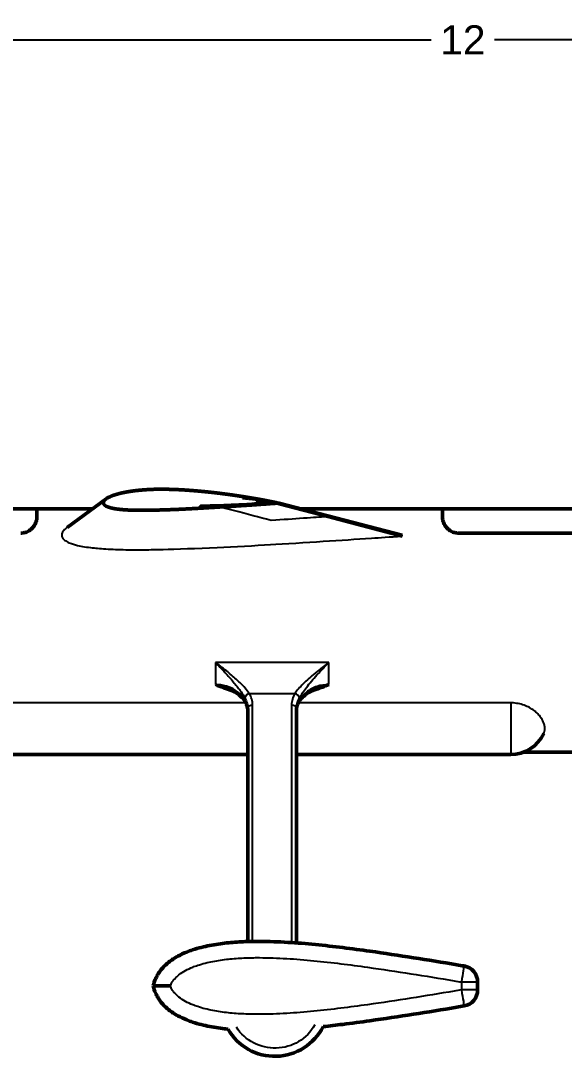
# Model space of a CAD drawing. Header units: inches. Extents: x 0.6 to 59.7, y 1.8 to 21.1.
# Drawn here: x 48.59 to 53.06, y 12.56 to 21.07 of the extents above; entities that cross this region are included whole.
import ezdxf

# ---------------------------------------------------------------- set-up
doc = ezdxf.new("R2010")
doc.units = ezdxf.units.IN
doc.header["$LTSCALE"] = 0.75
doc.header["$MEASUREMENT"] = 0
for name, color, linetype, lineweight in [('Dimensions', 7, 'Continuous', 25), ('Visible', 7, 'Continuous', 50), ('Visible Narrow', 7, 'Continuous', 25)]:
    doc.layers.add(name, color=color, linetype=linetype, lineweight=lineweight)
doc.styles.get("Standard").update_dxf_attribs({"font": 'arial.ttf'})
doc.dimstyles.get("Standard").update_dxf_attribs({"dimtxt": 0.24, "dimasz": 0.24, "dimexe": 0.14, "dimexo": 0.14, "dimgap": 0.1, "dimtad": 0, "dimtih": 1, "dimtoh": 1, "dimlfac": 0.083333, "dimzin": 12, "dimdsep": 46, "dimtxsty": 'Standard', "dimcen": 0, "dimclrd": 256, "dimclre": 256, "dimclrt": 256, "dimazin": 3, "dimtp": 0.01, "dimtm": 0.01, "dimtfac": 1, "dimtofl": 0, "dimtmove": 0, "dimatfit": 3, "dimfxl": 1, "dimtolj": 1, "dimtzin": 12, "dimarcsym": 1})

# ---------------------------------------------------------------- blocks, each defined once
blk = doc.blocks.new('*D7')
at = {"layer": 'Defpoints', "color": 0, "transparency": 16777216}
for p in [(59.724168, 20.912401), (59.724168, 16.792754), (43.724168, 16.059421)]:
    blk.add_point(p, dxfattribs=at)
at = {"layer": 'Dimensions', "lineweight": -2, "transparency": 16777216}
for p, q in [((43.724168, 16.199421), (43.724168, 21.052401)), ((59.724168, 16.932754), (59.724168, 21.052401)), ((43.964168, 20.912401), (51.966194, 20.912401)), ((59.484168, 20.912401), (52.484939, 20.912401))]:
    blk.add_line(p, q, dxfattribs=at)
at = {"layer": 'Dimensions', "transparency": 16777216}
for points in [[(43.964168, 20.952401), (43.964168, 20.872401), (43.724168, 20.912401)], [(59.484168, 20.952401), (59.484168, 20.872401), (59.724168, 20.912401)]]:
    blk.add_solid(points, dxfattribs=at)
at = {"layer": 'Dimensions', "transparency": 16777216, "insert": (52.225566, 20.912401), "char_height": 0.24, "attachment_point": 5}
blk.add_mtext('\\A1;12', dxfattribs=at)

msp = doc.modelspace()

# ---------------------------------------------------------------- linework, layer by layer
at = {"layer": 'Visible', "extrusion": (-1, 2e-16, 0)}
for p, q in [((48.9721, 16.9064, 0.5316), (49.2945, 17.1422, 16.0015)), ((49.2945, 17.1422, -16.0015), (49.2945, 17.1422, -16.0015)), ((50.6707, 17.1142, 16.402), (50.6707, 17.1138, 16.402)), ((50.7153, 17.1041, 15.736), (50.6975, 17.1088, 16.0021)), ((50.7153, 17.1004, 15.736), (50.6975, 17.105, 16.0021)), ((47.4424, 17.0594), (48.7242, 17.0594)), ((48.7242, 17.0594), (49.1813, 17.0594)), ((51.1161, 17.0003, 9.7494), (50.7153, 17.1041, 15.736)), ((51.1161, 16.9952, 9.7494), (50.7153, 17.1004, 15.736)), ((50.888, 17.0594), (52.0575, 17.0594)), ((52.0575, 17.0594), (53.6175, 17.0594)), ((51.7272, 16.8421, 0.6224), (51.1161, 17.0003, 9.7494)), ((51.7266, 16.835, 0.6313), (51.1161, 16.9952, 9.7494)), ((53.6175, 16.8594, 0.6), (52.1908, 16.8594, 0.6)), ((53.6175, 16.8594, 0.6), (52.1908, 16.8594, 0.6)), ((50.4575, 15.4177, 1.0921), (50.4575, 13.5026, 2.9215)), ((50.8575, 13.4915, 2.9322), (50.8575, 15.4177, 1.0921)), ((46.7631, 15.0394, 0.5307), (50.4575, 15.0394, 0.5307)), ((50.8575, 15.0394, 0.5307), (52.6186, 15.0394, 0.5307)), ((52.7263, 15.0594), (53.6175, 15.0594)), ((52.3471, 13.105, 3.3067), (52.3471, 13.1705, 3.3067))]:
    msp.add_line(p, q, dxfattribs=at)
at = {"layer": 'Visible', "extrusion": (1, -2e-16, 0)}
msp.add_arc((16.0594, 0, 48.7242), 1, 0, 21.03947, dxfattribs=at)
msp.add_arc((16.0594, 0, 48.7242), 1, 0, 21.03947, dxfattribs=at)
at = {"layer": 'Visible', "extrusion": (-1, 2e-16, 0)}
msp.add_arc((-16.0594, 0, -52.0575), 1, 158.96053, 180, dxfattribs=at)
msp.add_arc((-16.0594, 0, -52.0575), 1, 158.96053, 180, dxfattribs=at)
at = {"layer": 'Visible', "extrusion": (0, -2e-16, -1)}
msp.add_arc((-52.6186, 15.3394, -0.5307), 0.3, 205.1663, 270, dxfattribs=at)
at = {"layer": 'Visible'}
for centre, radius, start, end in [((52.2138, 13.1705, 3.3067), 0.1333, 0, 80.43539), ((52.2138, 13.105, 3.3067), 0.1333, 279.56461, 0), ((50.6804, 13.0044, 3.3111), 0.4444, 209.84665, 333.19649)]:
    msp.add_arc(centre, radius, start, end, dxfattribs=at)
at = {"layer": 'Visible', "extrusion": (8.33e-14, 0.017452, 0.999848)}
msp.add_open_spline([(49.2709, 17.107, 16.0021), (49.2708, 17.1078, 16.0021), (49.2708, 17.1106, 16.002), (49.2716, 17.1156, 16.0019), (49.2748, 17.1226, 16.0018), (49.2814, 17.131, 16.0017), (49.2894, 17.1385, 16.0015), (49.2961, 17.1436, 16.0014), (49.3022, 17.1474, 16.0014), (49.3095, 17.1511, 16.0013), (49.3187, 17.1556, 16.0012), (49.3297, 17.1606, 16.0011), (49.3413, 17.1656, 16.0011), (49.3525, 17.1698, 16.001), (49.3631, 17.1733, 16.0009), (49.3728, 17.1762, 16.0009), (49.3821, 17.1789, 16.0008), (49.3916, 17.1815, 16.0008), (49.4019, 17.1843, 16.0007), (49.4136, 17.1873, 16.0007), (49.4268, 17.1903, 16.0006), (49.4414, 17.1934, 16.0006), (49.457, 17.1964, 16.0005), (49.4729, 17.1993, 16.0005), (49.4887, 17.2019, 16.0004), (49.5041, 17.2042, 16.0004), (49.519, 17.2062, 16.0003), (49.5336, 17.2081, 16.0003), (49.5483, 17.2097, 16.0003), (49.5632, 17.2112, 16.0003), (49.5784, 17.2126, 16.0002), (49.5937, 17.2138, 16.0002), (49.6088, 17.215, 16.0002), (49.6235, 17.2161, 16.0002), (49.6378, 17.217, 16.0002), (49.6519, 17.2178, 16.0001), (49.6663, 17.2184, 16.0001), (49.6814, 17.2189, 16.0001), (49.6979, 17.2193, 16.0001), (49.7158, 17.2196, 16.0001), (49.7355, 17.2197, 16.0001), (49.7565, 17.2197, 16.0001), (49.7787, 17.2195, 16.0001), (49.8015, 17.2192, 16.0001), (49.8246, 17.2187, 16.0001), (49.8474, 17.218, 16.0001), (49.8698, 17.2172, 16.0002), (49.8916, 17.2162, 16.0002), (49.9129, 17.215, 16.0002), (49.9338, 17.2138, 16.0002), (49.9543, 17.2124, 16.0002), (49.9747, 17.2109, 16.0003), (49.9953, 17.2093, 16.0003), (50.016, 17.2077, 16.0003), (50.0369, 17.206, 16.0004), (50.0582, 17.2041, 16.0004), (50.0796, 17.2022, 16.0004), (50.1012, 17.2002, 16.0005), (50.1229, 17.1981, 16.0005), (50.1446, 17.1958, 16.0005), (50.1662, 17.1934, 16.0006), (50.1877, 17.191, 16.0006), (50.2089, 17.1885, 16.0007), (50.23, 17.1859, 16.0007), (50.2507, 17.1832, 16.0008), (50.2713, 17.1806, 16.0008), (50.2918, 17.1779, 16.0008), (50.3123, 17.1751, 16.0009), (50.3329, 17.1722, 16.0009), (50.354, 17.1692, 16.001), (50.3754, 17.166, 16.0011), (50.3974, 17.1627, 16.0011), (50.4198, 17.1592, 16.0012), (50.4425, 17.1556, 16.0012), (50.4652, 17.1519, 16.0013), (50.4874, 17.1482, 16.0014), (50.5088, 17.1446, 16.0014), (50.5291, 17.1411, 16.0015), (50.5479, 17.1378, 16.0015), (50.5652, 17.1347, 16.0016), (50.581, 17.1318, 16.0016), (50.5957, 17.1291, 16.0017), (50.6097, 17.1264, 16.0017), (50.6234, 17.1237, 16.0018), (50.6371, 17.121, 16.0018), (50.6513, 17.1182, 16.0019), (50.666, 17.1152, 16.0019), (50.6783, 17.1127, 16.002), (50.6878, 17.1107, 16.002), (50.6943, 17.1094, 16.002), (50.6975, 17.1088, 16.0021)], degree=5, knots=[-0.5023466, -0.5023466, -0.5023466, -0.5023466, -0.5023466, -0.5023466, -0.5, -0.4941176, -0.4882353, -0.4823529, -0.4764706, -0.4705882, -0.4647059, -0.4588235, -0.4529412, -0.4470588, -0.4411765, -0.4352941, -0.4294118, -0.4235294, -0.4176471, -0.4117647, -0.4058824, -0.4, -0.3941176, -0.3882353, -0.3823529, -0.3764706, -0.3705882, -0.3647059, -0.3588235, -0.3529412, -0.3470588, -0.3411765, -0.3352941, -0.3294118, -0.3235294, -0.3176471, -0.3117647, -0.3058824, -0.3, -0.2941176, -0.2882353, -0.2823529, -0.2764706, -0.2705882, -0.2647059, -0.2588235, -0.2529412, -0.2470588, -0.2411765, -0.2352941, -0.2294118, -0.2235294, -0.2176471, -0.2117647, -0.2058824, -0.2, -0.1941176, -0.1882353, -0.1823529, -0.1764706, -0.1705882, -0.1647059, -0.1588235, -0.1529412, -0.1470588, -0.1411765, -0.1352941, -0.1294118, -0.1235294, -0.1176471, -0.1117647, -0.1058824, -0.1, -0.0941176, -0.0882353, -0.0823529, -0.0764706, -0.0705882, -0.0647059, -0.0588235, -0.0529412, -0.0470588, -0.0411765, -0.0352941, -0.0294118, -0.0235294, -0.0176471, -0.0117647, -0.0058824, 0, 0, 0, 0, 0, 0], dxfattribs=at)
at = {"layer": 'Visible', "extrusion": (1.193e-13, -0.017452, -0.999848)}
msp.add_open_spline([(50.6975, 17.105, 16.0021), (50.6942, 17.1048, 16.0021), (50.6877, 17.1043, 16.0021), (50.6781, 17.1037, 16.0021), (50.6658, 17.1028, 16.0022), (50.6509, 17.1018, 16.0022), (50.6367, 17.1008, 16.0022), (50.6228, 17.0998, 16.0022), (50.609, 17.0989, 16.0022), (50.5949, 17.0979, 16.0022), (50.58, 17.0969, 16.0023), (50.564, 17.0958, 16.0023), (50.5465, 17.0946, 16.0023), (50.5274, 17.0933, 16.0023), (50.5069, 17.0919, 16.0023), (50.4853, 17.0904, 16.0024), (50.4628, 17.0889, 16.0024), (50.44, 17.0874, 16.0024), (50.4172, 17.0858, 16.0025), (50.3947, 17.0843, 16.0025), (50.3727, 17.0829, 16.0025), (50.3512, 17.0815, 16.0025), (50.3302, 17.0802, 16.0025), (50.3095, 17.0789, 16.0026), (50.2889, 17.0776, 16.0026), (50.2684, 17.0763, 16.0026), (50.2477, 17.075, 16.0026), (50.2268, 17.0737, 16.0027), (50.2057, 17.0724, 16.0027), (50.1844, 17.0711, 16.0027), (50.1629, 17.0697, 16.0027), (50.1412, 17.0684, 16.0028), (50.1194, 17.0671, 16.0028), (50.0977, 17.0658, 16.0028), (50.0761, 17.0645, 16.0028), (50.0547, 17.0632, 16.0028), (50.0335, 17.062, 16.0029), (50.0125, 17.0608, 16.0029), (49.9918, 17.0597, 16.0029), (49.9713, 17.0586, 16.0029), (49.9509, 17.0575, 16.0029), (49.9303, 17.0565, 16.003), (49.9094, 17.0555, 16.003), (49.888, 17.0545, 16.003), (49.8661, 17.0536, 16.003), (49.8436, 17.0528, 16.003), (49.8207, 17.0519, 16.003), (49.7976, 17.0511, 16.0031), (49.7749, 17.0504, 16.0031), (49.7529, 17.0497, 16.0031), (49.7321, 17.0491, 16.0031), (49.7127, 17.0485, 16.0031), (49.695, 17.048, 16.0031), (49.6788, 17.0476, 16.0031), (49.6639, 17.0473, 16.0031), (49.6496, 17.047, 16.0031), (49.6354, 17.0468, 16.0031), (49.621, 17.0466, 16.0031), (49.6062, 17.0465, 16.0031), (49.591, 17.0465, 16.0031), (49.5757, 17.0465, 16.0031), (49.5606, 17.0465, 16.0031), (49.5457, 17.0466, 16.0031), (49.531, 17.0469, 16.0031), (49.5162, 17.0472, 16.0031), (49.5012, 17.0477, 16.0031), (49.4857, 17.0483, 16.0031), (49.4697, 17.0492, 16.0031), (49.4537, 17.0501, 16.0031), (49.4381, 17.0512, 16.0031), (49.4236, 17.0524, 16.003), (49.4107, 17.0537, 16.003), (49.3993, 17.0549, 16.003), (49.3891, 17.0561, 16.003), (49.3796, 17.0573, 16.0029), (49.37, 17.0586, 16.0029), (49.3599, 17.0602, 16.0029), (49.3489, 17.0623, 16.0029), (49.3372, 17.0651, 16.0028), (49.3254, 17.0683, 16.0028), (49.3148, 17.0716, 16.0027), (49.3061, 17.0746, 16.0026), (49.2993, 17.0773, 16.0026), (49.2928, 17.0807, 16.0025), (49.2852, 17.0854, 16.0025), (49.2776, 17.0916, 16.0023), (49.2731, 17.0977, 16.0022), (49.2713, 17.1027, 16.0022), (49.2709, 17.1058, 16.0021), (49.2709, 17.107, 16.0021)], degree=5, knots=[-1, -1, -1, -1, -1, -1, -0.9941176, -0.9882353, -0.9823529, -0.9764706, -0.9705882, -0.9647059, -0.9588235, -0.9529412, -0.9470588, -0.9411765, -0.9352941, -0.9294118, -0.9235294, -0.9176471, -0.9117647, -0.9058824, -0.9, -0.8941176, -0.8882353, -0.8823529, -0.8764706, -0.8705882, -0.8647059, -0.8588235, -0.8529412, -0.8470588, -0.8411765, -0.8352941, -0.8294118, -0.8235294, -0.8176471, -0.8117647, -0.8058824, -0.8, -0.7941176, -0.7882353, -0.7823529, -0.7764706, -0.7705882, -0.7647059, -0.7588235, -0.7529412, -0.7470588, -0.7411765, -0.7352941, -0.7294118, -0.7235294, -0.7176471, -0.7117647, -0.7058824, -0.7, -0.6941176, -0.6882353, -0.6823529, -0.6764706, -0.6705882, -0.6647059, -0.6588235, -0.6529412, -0.6470588, -0.6411765, -0.6352941, -0.6294118, -0.6235294, -0.6176471, -0.6117647, -0.6058824, -0.6, -0.5941176, -0.5882353, -0.5823529, -0.5764706, -0.5705882, -0.5647059, -0.5588235, -0.5529412, -0.5470588, -0.5411765, -0.5352941, -0.5294118, -0.5235294, -0.5176471, -0.5117647, -0.5058824, -0.5023466, -0.5023466, -0.5023466, -0.5023466, -0.5023466, -0.5023466], dxfattribs=at)
at = {"layer": 'Visible'}
for points, knots in [([(50.4145, 17.1502, 16.2579), (50.4145, 17.1502, 16.2591), (50.4146, 17.1502, 16.2603), (50.4157, 17.1501, 16.265), (50.4176, 17.1498, 16.2683), (50.4219, 17.1494, 16.2741), (50.4243, 17.1491, 16.2767), (50.4318, 17.1483, 16.2838), (50.4372, 17.1477, 16.288), (50.4541, 17.1458, 16.2997), (50.4664, 17.1445, 16.3065), (50.5069, 17.1398, 16.3266), (50.5364, 17.1361, 16.3376), (50.5885, 17.1287, 16.3535), (50.6105, 17.1253, 16.3612), (50.64, 17.1202, 16.3714), (50.6475, 17.1188, 16.3746), (50.6561, 17.1171, 16.3805), (50.658, 17.1168, 16.382), (50.661, 17.1162, 16.3836), (50.6619, 17.116, 16.384), (50.6637, 17.1156, 16.3845), (50.6646, 17.1154, 16.3846), (50.6659, 17.1152, 16.3844), (50.6664, 17.1151, 16.3842), (50.6672, 17.1149, 16.3839), (50.6675, 17.1148, 16.3836), (50.6682, 17.1147, 16.383), (50.6685, 17.1146, 16.3827), (50.6698, 17.1144, 16.3808), (50.6703, 17.1143, 16.379), (50.6715, 17.114, 16.3737), (50.672, 17.1139, 16.3702), (50.6729, 17.1137, 16.3635), (50.6733, 17.1136, 16.3603), (50.6737, 17.1136, 16.3572)], [9.498644, 9.498644, 9.498644, 9.498644, 9.577898, 9.577898, 9.828794, 9.828794, 10.074173, 10.074173, 10.537396, 10.537396, 11.496941, 11.496941, 13.655651, 13.655651, 15.267675, 15.267675, 15.824573, 15.824573, 15.992919, 15.992919, 16.060214, 16.060214, 16.122275, 16.122275, 16.153074, 16.153074, 16.183953, 16.183953, 16.214739, 16.214739, 16.340169, 16.340169, 16.584935, 16.584935, 16.802869, 16.802869, 16.802869, 16.802869]), ([(50.5805, 17.1045, 16.3314), (50.5805, 17.1045, 16.3318), (50.5805, 17.1045, 16.3322), (50.5804, 17.1045, 16.3355), (50.58, 17.1045, 16.3385), (50.5786, 17.1044, 16.3431), (50.5779, 17.1043, 16.3448), (50.5763, 17.1042, 16.3476), (50.5754, 17.1041, 16.3488), (50.5725, 17.1038, 16.352), (50.57, 17.1036, 16.3537), (50.5648, 17.1031, 16.3562), (50.5621, 17.1029, 16.357), (50.5549, 17.1022, 16.3587), (50.5505, 17.1018, 16.3593), (50.5359, 17.1005, 16.3607), (50.5257, 17.0997, 16.3609), (50.4873, 17.0965, 16.3599), (50.4594, 17.0945, 16.354), (50.3911, 17.0904, 16.341), (50.3505, 17.0886, 16.3332), (50.2486, 17.0847, 16.3148), (50.1871, 17.083, 16.304), (50.1188, 17.0813, 16.2829), (50.11, 17.0811, 16.28), (50.0947, 17.0807, 16.2741), (50.0882, 17.0805, 16.2714), (50.0786, 17.0803, 16.266), (50.075, 17.0802, 16.2637), (50.0715, 17.0801, 16.2599), (50.0709, 17.0801, 16.2591), (50.0701, 17.0801, 16.2576), (50.0698, 17.0801, 16.2569), (50.0694, 17.0801, 16.2556), (50.0693, 17.0801, 16.2548), (50.0693, 17.0801, 16.2541), (50.0693, 17.0801, 16.2541), (50.0693, 17.0801, 16.254)], [9.157386, 9.157386, 9.157386, 9.157386, 9.185203, 9.185203, 9.387109, 9.387109, 9.511468, 9.511468, 9.609853, 9.609853, 9.809593, 9.809593, 10.006569, 10.006569, 10.312989, 10.312989, 11.015231, 11.015231, 12.954263, 12.954263, 15.794379, 15.794379, 20.057666, 20.057666, 20.696852, 20.696852, 21.176774, 21.176774, 21.4578, 21.4578, 21.527509, 21.527509, 21.576716, 21.576716, 21.626072, 21.626072, 21.627938, 21.627938, 21.627938, 21.627938]), ([(48.7242, 16.9928, 0.359), (48.7242, 16.9893, 0.368), (48.724, 16.9857, 0.3769), (48.7231, 16.9736, 0.4058), (48.7216, 16.9647, 0.4253), (48.7161, 16.946, 0.463), (48.7121, 16.9362, 0.4813), (48.7013, 16.9175, 0.5139), (48.6944, 16.9078, 0.5296), (48.6806, 16.8939, 0.551), (48.6754, 16.8894, 0.5578), (48.6639, 16.881, 0.5702), (48.6576, 16.8771, 0.5757), (48.6468, 16.8717, 0.5833), (48.6424, 16.8697, 0.586), (48.6331, 16.8662, 0.5909), (48.6281, 16.8646, 0.593), (48.6177, 16.862, 0.5965), (48.6123, 16.8611, 0.5978), (48.6015, 16.8597, 0.5996), (48.5961, 16.8594, 0.6), (48.5908, 16.8594, 0.6)], [38.982932, 38.982932, 38.982932, 38.982932, 39.621013, 39.621013, 41.066721, 41.066721, 42.51243, 42.51243, 43.744915, 43.744915, 44.361157, 44.361157, 44.977399, 44.977399, 45.338085, 45.338085, 45.698771, 45.698771, 46.059457, 46.059457, 46.420143, 46.420143, 46.420143, 46.420143]), ([(48.7242, 16.9928, 0.359), (48.7242, 16.9893, 0.368), (48.724, 16.9857, 0.3769), (48.7231, 16.9736, 0.4058), (48.7216, 16.9647, 0.4253), (48.7161, 16.946, 0.463), (48.7121, 16.9362, 0.4813), (48.7013, 16.9175, 0.5139), (48.6944, 16.9078, 0.5296), (48.6806, 16.8939, 0.551), (48.6754, 16.8894, 0.5578), (48.6639, 16.881, 0.5702), (48.6576, 16.8771, 0.5757), (48.6468, 16.8717, 0.5833), (48.6424, 16.8697, 0.586), (48.6331, 16.8662, 0.5909), (48.6281, 16.8646, 0.593), (48.6177, 16.862, 0.5965), (48.6123, 16.8611, 0.5978), (48.6015, 16.8597, 0.5996), (48.5961, 16.8594, 0.6), (48.5908, 16.8594, 0.6)], [38.982932, 38.982932, 38.982932, 38.982932, 39.621013, 39.621013, 41.066721, 41.066721, 42.51243, 42.51243, 43.744915, 43.744915, 44.361157, 44.361157, 44.977399, 44.977399, 45.338085, 45.338085, 45.698771, 45.698771, 46.059457, 46.059457, 46.420143, 46.420143, 46.420143, 46.420143]), ([(52.1908, 16.8594, 0.6), (52.1856, 16.8594, 0.6), (52.1801, 16.8597, 0.5996), (52.1693, 16.8611, 0.5978), (52.164, 16.862, 0.5965), (52.1536, 16.8646, 0.593), (52.1486, 16.8662, 0.5909), (52.1392, 16.8697, 0.586), (52.1348, 16.8717, 0.5833), (52.1241, 16.8771, 0.5757), (52.1178, 16.881, 0.5702), (52.1063, 16.8894, 0.5578), (52.1011, 16.8939, 0.551), (52.0872, 16.9078, 0.5296), (52.0803, 16.9175, 0.5139), (52.0695, 16.9362, 0.4813), (52.0656, 16.946, 0.463), (52.0601, 16.9647, 0.4253), (52.0586, 16.9736, 0.4058), (52.0576, 16.9857, 0.3769), (52.0575, 16.9893, 0.368), (52.0575, 16.9928, 0.359)], [46.420143, 46.420143, 46.420143, 46.420143, 46.780828, 46.780828, 47.141514, 47.141514, 47.5022, 47.5022, 47.862886, 47.862886, 48.479128, 48.479128, 49.095371, 49.095371, 50.327856, 50.327856, 51.773564, 51.773564, 53.219273, 53.219273, 53.857353, 53.857353, 53.857353, 53.857353]), ([(52.1908, 16.8594, 0.6), (52.1856, 16.8594, 0.6), (52.1801, 16.8597, 0.5996), (52.1693, 16.8611, 0.5978), (52.164, 16.862, 0.5965), (52.1536, 16.8646, 0.593), (52.1486, 16.8662, 0.5909), (52.1392, 16.8697, 0.586), (52.1348, 16.8717, 0.5833), (52.1241, 16.8771, 0.5757), (52.1178, 16.881, 0.5702), (52.1063, 16.8894, 0.5578), (52.1011, 16.8939, 0.551), (52.0872, 16.9078, 0.5296), (52.0803, 16.9175, 0.5139), (52.0695, 16.9362, 0.4813), (52.0656, 16.946, 0.463), (52.0601, 16.9647, 0.4253), (52.0586, 16.9736, 0.4058), (52.0576, 16.9857, 0.3769), (52.0575, 16.9893, 0.368), (52.0575, 16.9928, 0.359)], [46.420143, 46.420143, 46.420143, 46.420143, 46.780828, 46.780828, 47.141514, 47.141514, 47.5022, 47.5022, 47.862886, 47.862886, 48.479128, 48.479128, 49.095371, 49.095371, 50.327856, 50.327856, 51.773564, 51.773564, 53.219273, 53.219273, 53.857353, 53.857353, 53.857353, 53.857353]), ([(50.2934, 15.5769, 0.8759), (50.2819, 15.5804, 0.8778), (50.2704, 15.5845, 0.88), (50.2369, 15.5969, 0.8866), (50.2142, 15.606, 0.8913), (50.1909, 15.6143, 0.8954), (50.1909, 15.6143, 0.8955), (50.1908, 15.6143, 0.8955)], [1.575987, 1.575987, 1.575987, 1.575987, 2.37668, 2.37668, 3.921003, 3.921003, 3.924333, 3.924333, 3.924333, 3.924333]), ([(50.2934, 15.5769, 0.8759), (50.3139, 15.5706, 0.8826), (50.3332, 15.5624, 0.8914), (50.3681, 15.5433, 0.9123), (50.3837, 15.5323, 0.9244), (50.4106, 15.5084, 0.9512), (50.4219, 15.4956, 0.9658), (50.4398, 15.469, 0.9969), (50.4465, 15.4553, 1.0132), (50.4553, 15.4277, 1.0469), (50.4575, 15.4138, 1.0642), (50.4575, 15.3999, 1.0814)], [3.60465, 3.60465, 3.60465, 3.60465, 5.319214, 5.319214, 7.033778, 7.033778, 8.748342, 8.748342, 10.462906, 10.462906, 12.17747, 12.17747, 12.17747, 12.17747]), ([(50.8575, 15.3999, 1.0814), (50.8575, 15.4138, 1.0642), (50.8597, 15.4277, 1.0469), (50.8685, 15.4553, 1.0132), (50.8752, 15.469, 0.9969), (50.8931, 15.4956, 0.9658), (50.9044, 15.5084, 0.9512), (50.9313, 15.5323, 0.9244), (50.9469, 15.5433, 0.9123), (50.9818, 15.5624, 0.8914), (51.0011, 15.5706, 0.8826), (51.0216, 15.5769, 0.8759)], [0, 0, 0, 0, 1.714564, 1.714564, 3.429128, 3.429128, 5.143692, 5.143692, 6.858256, 6.858256, 8.57282, 8.57282, 8.57282, 8.57282]), ([(51.1242, 15.6143, 0.8955), (51.1241, 15.6143, 0.8955), (51.1241, 15.6143, 0.8954), (51.0883, 15.6016, 0.8892), (51.0544, 15.587, 0.8814), (51.0216, 15.5769, 0.8759)], [-0.003698, -0.003698, -0.003698, -0.003698, 0, 0, 2.631622, 2.631622, 2.631622, 2.631622]), ([(52.2359, 13.302, 3.3067), (52.2158, 13.3054, 3.3067), (52.1956, 13.3088, 3.3067), (52.0568, 13.332, 3.3067), (51.9377, 13.3515, 3.3067), (51.6997, 13.3889, 3.3067), (51.5807, 13.4069, 3.3067), (51.3873, 13.434, 3.3067), (51.313, 13.4439, 3.3067), (51.1638, 13.4622, 3.3067), (51.0888, 13.4707, 3.3067), (50.9379, 13.4854, 3.3067), (50.862, 13.4917, 3.3067), (50.7091, 13.5008, 3.3067), (50.6321, 13.5037, 3.3067), (50.5545, 13.5039, 3.3067), (50.5098, 13.504, 3.3067), (50.465, 13.5032, 3.3067), (50.3748, 13.4992, 3.3067), (50.3294, 13.4961, 3.3067), (50.2378, 13.4863, 3.3067), (50.1917, 13.4798, 3.3067), (50.0984, 13.4616, 3.3067), (50.0513, 13.45, 3.3067), (49.9877, 13.4288, 3.3067), (49.9716, 13.423, 3.3067), (49.931, 13.4067, 3.3067), (49.9065, 13.3955, 3.3067), (49.8574, 13.3686, 3.3067), (49.8327, 13.353, 3.3067), (49.7911, 13.32, 3.3067), (49.7741, 13.3045, 3.3067), (49.7499, 13.2775, 3.3067), (49.7421, 13.2678, 3.3067), (49.7274, 13.2473, 3.3067), (49.7204, 13.2365, 3.3067), (49.7094, 13.2168, 3.3067), (49.7051, 13.2083, 3.3067), (49.6921, 13.1793, 3.3067), (49.6852, 13.1582, 3.3067), (49.6804, 13.1378, 3.3067)], [2.570511, 2.570511, 2.570511, 2.570511, 3.970093, 3.970093, 12.194254, 12.194254, 20.418421, 20.418421, 25.523026, 25.523026, 30.627631, 30.627631, 35.732236, 35.732236, 40.836841, 40.836841, 40.836841, 43.777188, 43.777188, 46.717534, 46.717534, 49.657881, 49.657881, 52.598222, 52.598222, 53.59311, 53.59311, 55.089683, 55.089683, 56.586256, 56.586256, 57.644133, 57.644133, 58.173069, 58.173069, 58.702005, 58.702005, 59.090986, 59.090986, 59.997151, 59.997151, 59.997151, 59.997151]), ([(49.6804, 13.1378, 3.3067), (49.6852, 13.1173, 3.3067), (49.6921, 13.0962, 3.3067), (49.7051, 13.0672, 3.3067), (49.7094, 13.0587, 3.3067), (49.7204, 13.039, 3.3067), (49.7274, 13.0282, 3.3067), (49.7421, 13.0077, 3.3067), (49.7499, 12.998, 3.3067), (49.7741, 12.971, 3.3067), (49.7911, 12.9555, 3.3067), (49.8327, 12.9225, 3.3067), (49.8574, 12.9069, 3.3067), (49.9065, 12.88, 3.3067), (49.931, 12.8688, 3.3067), (49.9716, 12.8525, 3.3067), (49.9877, 12.8467, 3.3067), (50.0513, 12.8255, 3.3067), (50.0984, 12.8139, 3.3067), (50.1917, 12.7957, 3.3067), (50.2378, 12.7892, 3.3067), (50.2874, 12.7839, 3.3067), (50.2912, 12.7835, 3.3067), (50.295, 12.7831, 3.3067)], [0, 0, 0, 0, 0.906165, 0.906165, 1.295146, 1.295146, 1.824082, 1.824082, 2.353018, 2.353018, 3.410895, 3.410895, 4.907468, 4.907468, 6.404041, 6.404041, 7.398929, 7.398929, 10.33927, 10.33927, 13.279617, 13.279617, 13.523458, 13.523458, 13.523458, 13.523458]), ([(51.0771, 12.8039, 3.3067), (51.1311, 12.8096, 3.3067), (51.1848, 12.8158, 3.3067), (51.313, 12.8316, 3.3067), (51.3873, 12.8415, 3.3067), (51.5807, 12.8686, 3.3067), (51.6997, 12.8866, 3.3067), (51.9377, 12.924, 3.3067), (52.0568, 12.9435, 3.3067), (52.1956, 12.9667, 3.3067), (52.2158, 12.9701, 3.3067), (52.2359, 12.9735, 3.3067)], [30.809082, 30.809082, 30.809082, 30.809082, 34.474125, 34.474125, 39.57873, 39.57873, 47.802897, 47.802897, 56.027058, 56.027058, 57.42664, 57.42664, 57.42664, 57.42664])]:
    msp.add_open_spline(points, degree=3, knots=knots, dxfattribs=at)
at = {"layer": 'Visible', "extrusion": (9.371e-13, 0.017452, 0.999848)}
msp.add_open_spline([(50.6707, 17.1138, 16.402), (50.6704, 17.1138, 16.402), (50.6698, 17.1138, 16.402), (50.6689, 17.1137, 16.402), (50.6678, 17.1136, 16.402), (50.6664, 17.1135, 16.402), (50.6651, 17.1134, 16.402), (50.6638, 17.1133, 16.402), (50.6625, 17.1133, 16.402), (50.6612, 17.1132, 16.402), (50.6598, 17.1131, 16.402), (50.6583, 17.113, 16.402), (50.6566, 17.1129, 16.402), (50.6548, 17.1127, 16.402), (50.6529, 17.1126, 16.402), (50.6509, 17.1125, 16.402), (50.6487, 17.1123, 16.402), (50.6466, 17.1122, 16.4021), (50.6444, 17.112, 16.4021), (50.6423, 17.1119, 16.4021), (50.6402, 17.1117, 16.4021), (50.6382, 17.1116, 16.4021), (50.6362, 17.1115, 16.4021), (50.6343, 17.1114, 16.4021), (50.6323, 17.1112, 16.4021), (50.6304, 17.1111, 16.4021), (50.6285, 17.111, 16.4021), (50.6265, 17.1109, 16.4021), (50.6245, 17.1108, 16.4021), (50.6225, 17.1106, 16.4021), (50.6204, 17.1105, 16.4021), (50.6184, 17.1104, 16.4021), (50.6163, 17.1103, 16.4021), (50.6143, 17.1101, 16.4021), (50.6123, 17.11, 16.4021), (50.6102, 17.1099, 16.4021), (50.6083, 17.1098, 16.4021), (50.6063, 17.1097, 16.4021), (50.6043, 17.1096, 16.4021), (50.6024, 17.1095, 16.4021), (50.6005, 17.1094, 16.4021), (50.5985, 17.1093, 16.4021), (50.5966, 17.1092, 16.4021), (50.5945, 17.1091, 16.4021), (50.5924, 17.109, 16.4021), (50.5903, 17.1089, 16.4021), (50.5881, 17.1088, 16.4021), (50.586, 17.1088, 16.4021), (50.5838, 17.1087, 16.4021), (50.5818, 17.1086, 16.4021), (50.5799, 17.1086, 16.4021), (50.5781, 17.1085, 16.4021), (50.5765, 17.1085, 16.4021), (50.575, 17.1084, 16.4021), (50.5737, 17.1084, 16.4021), (50.5723, 17.1084, 16.4021), (50.571, 17.1084, 16.4021), (50.5697, 17.1084, 16.4021), (50.5683, 17.1084, 16.4021), (50.5668, 17.1084, 16.4021), (50.5654, 17.1084, 16.4021), (50.564, 17.1084, 16.4021), (50.5626, 17.1084, 16.4021), (50.5612, 17.1084, 16.4021), (50.5599, 17.1084, 16.4021), (50.5584, 17.1085, 16.4021), (50.557, 17.1086, 16.4021), (50.5555, 17.1086, 16.4021), (50.554, 17.1087, 16.4021), (50.5525, 17.1088, 16.4021), (50.5512, 17.1089, 16.4021), (50.5501, 17.1091, 16.4021), (50.5491, 17.1092, 16.4021), (50.5482, 17.1093, 16.4021), (50.5473, 17.1094, 16.4021), (50.5464, 17.1095, 16.4021), (50.5455, 17.1097, 16.4021), (50.5445, 17.1099, 16.4021), (50.5434, 17.1102, 16.4021), (50.5423, 17.1105, 16.4021), (50.5413, 17.1108, 16.4021), (50.5406, 17.111, 16.4021), (50.54, 17.1113, 16.4021), (50.5394, 17.1116, 16.4021), (50.5387, 17.112, 16.4021), (50.538, 17.1126, 16.402), (50.5374, 17.1134, 16.402), (50.5373, 17.1144, 16.402), (50.5377, 17.1153, 16.402), (50.5384, 17.1162, 16.402), (50.5391, 17.1169, 16.402), (50.5397, 17.1174, 16.402), (50.5403, 17.1177, 16.402), (50.5409, 17.1181, 16.4019), (50.5417, 17.1185, 16.4019), (50.5427, 17.1189, 16.4019), (50.5437, 17.1194, 16.4019), (50.5448, 17.1198, 16.4019), (50.5458, 17.1201, 16.4019), (50.5467, 17.1204, 16.4019), (50.5476, 17.1207, 16.4019), (50.5484, 17.1209, 16.4019), (50.5493, 17.1211, 16.4019), (50.5503, 17.1214, 16.4019), (50.5515, 17.1217, 16.4019), (50.5528, 17.122, 16.4019), (50.5543, 17.1223, 16.4019), (50.5558, 17.1225, 16.4019), (50.5572, 17.1228, 16.4019), (50.5587, 17.123, 16.4019), (50.5601, 17.1232, 16.4019), (50.5615, 17.1234, 16.4019), (50.5628, 17.1236, 16.4019), (50.5642, 17.1237, 16.4019), (50.5656, 17.1238, 16.4018), (50.5671, 17.124, 16.4018), (50.5685, 17.1241, 16.4018), (50.5699, 17.1242, 16.4018), (50.5712, 17.1243, 16.4018), (50.5725, 17.1243, 16.4018), (50.5739, 17.1244, 16.4018), (50.5753, 17.1245, 16.4018), (50.5767, 17.1245, 16.4018), (50.5784, 17.1245, 16.4018), (50.5802, 17.1245, 16.4018), (50.5821, 17.1245, 16.4018), (50.5842, 17.1245, 16.4018), (50.5863, 17.1245, 16.4018), (50.5885, 17.1245, 16.4018), (50.5907, 17.1244, 16.4018), (50.5928, 17.1243, 16.4018), (50.5949, 17.1242, 16.4018), (50.5969, 17.1241, 16.4018), (50.5989, 17.124, 16.4018), (50.6008, 17.1239, 16.4018), (50.6027, 17.1238, 16.4018), (50.6047, 17.1236, 16.4019), (50.6066, 17.1235, 16.4019), (50.6086, 17.1233, 16.4019), (50.6106, 17.1231, 16.4019), (50.6126, 17.1229, 16.4019), (50.6146, 17.1228, 16.4019), (50.6167, 17.1226, 16.4019), (50.6187, 17.1223, 16.4019), (50.6208, 17.1221, 16.4019), (50.6228, 17.1219, 16.4019), (50.6248, 17.1217, 16.4019), (50.6268, 17.1214, 16.4019), (50.6287, 17.1212, 16.4019), (50.6307, 17.1209, 16.4019), (50.6326, 17.1207, 16.4019), (50.6345, 17.1204, 16.4019), (50.6365, 17.1201, 16.4019), (50.6385, 17.1198, 16.4019), (50.6405, 17.1195, 16.4019), (50.6426, 17.1192, 16.4019), (50.6447, 17.1189, 16.4019), (50.6468, 17.1186, 16.4019), (50.649, 17.1182, 16.4019), (50.6511, 17.1179, 16.402), (50.6531, 17.1175, 16.402), (50.655, 17.1172, 16.402), (50.6568, 17.1169, 16.402), (50.6584, 17.1166, 16.402), (50.6599, 17.1163, 16.402), (50.6612, 17.1161, 16.402), (50.6625, 17.1158, 16.402), (50.6638, 17.1156, 16.402), (50.6651, 17.1153, 16.402), (50.6664, 17.1151, 16.402), (50.6678, 17.1148, 16.402), (50.6689, 17.1145, 16.402), (50.6698, 17.1144, 16.402), (50.6704, 17.1142, 16.402), (50.6707, 17.1142, 16.402)], degree=5, dxfattribs=at)
at = {"layer": 'Visible', "extrusion": (-0.002794, -0.999907, 0.013359)}
msp.add_open_spline([(50.6975, 17.1088, 16.0021), (50.6953, 17.1092, 16.0354), (50.6908, 17.1101, 16.102), (50.6841, 17.1115, 16.202), (50.6774, 17.1128, 16.302), (50.673, 17.1137, 16.3687), (50.6707, 17.1142, 16.402)], degree=3, knots=[0, 0, 0, 0, 2.289867, 4.581337, 6.873247, 9.164532, 9.164532, 9.164532, 9.164532], dxfattribs=at)
at = {"layer": 'Visible', "extrusion": (0.00322, -0.999749, 0.022167)}
msp.add_open_spline([(50.6975, 17.105, 16.0021), (50.6953, 17.1058, 16.0354), (50.6908, 17.1072, 16.1021), (50.6841, 17.1094, 16.202), (50.6774, 17.1116, 16.302), (50.673, 17.1131, 16.3687), (50.6707, 17.1138, 16.402)], degree=3, knots=[0, 0, 0, 0, 2.289872, 4.581348, 6.873264, 9.164555, 9.164555, 9.164555, 9.164555], dxfattribs=at)
at = {"layer": 'Visible', "extrusion": (-7.70325e-10, -1, 9.22279e-10)}
msp.add_open_spline([(49.8198, 13.1378, 3.44), (49.8198, 13.1378, 3.44), (49.8197, 13.1378, 3.44), (49.8096, 13.1378, 3.44), (49.7995, 13.1378, 3.439), (49.78, 13.1378, 3.435), (49.7705, 13.1378, 3.432), (49.7452, 13.1378, 3.4211), (49.7306, 13.1378, 3.4111), (49.7062, 13.1378, 3.3863), (49.6967, 13.1378, 3.3719), (49.6837, 13.1378, 3.3404), (49.6804, 13.1378, 3.3236), (49.6804, 13.1378, 3.3067)], degree=3, knots=[-0.002666, -0.002666, -0.002666, -0.002666, 0, 0, 0.691789, 0.691789, 1.371126, 1.371126, 2.581911, 2.581911, 3.759337, 3.759337, 4.923561, 4.923561, 4.923561, 4.923561], dxfattribs=at)
at = {"layer": 'Visible Narrow', "extrusion": (-1, 2e-16, 0)}
for p, q in [((50.6975, 17.1088, 16.0021), (50.6975, 17.105, 16.0021)), ((51.1242, 15.796, 0.9647), (50.1908, 15.796, 0.9647)), ((50.4698, 15.5416, 1.0291), (50.8452, 15.5416, 1.0291)), ((50.4416, 15.4641, 0.8035), (47.4424, 15.4641, 0.8035)), ((50.4975, 13.5035, 2.976), (50.4975, 15.4453, 1.121)), ((50.8175, 15.4453, 1.121), (50.8175, 13.4942, 2.9848)), ((52.6186, 15.4641, 0.8035), (50.8734, 15.4641, 0.8035)), ((52.2138, 13.1705, 3.44), (52.2138, 13.105, 3.44))]:
    msp.add_line(p, q, dxfattribs=at)
at = {"layer": 'Visible Narrow', "extrusion": (1, -2e-16, 0)}
msp.add_arc((16.0594, 0, 50.1908), 1, 105.27296, 116.43195, dxfattribs=at)
at = {"layer": 'Visible Narrow', "extrusion": (-1, 2e-16, 0)}
msp.add_arc((-16.0594, 0, -51.1242), 1, 63.56805, 74.72704, dxfattribs=at)
at = {"layer": 'Visible Narrow', "extrusion": (0.398965, -0.663054, 0.633393)}
msp.add_arc((51.2434, -7.2877, 10.4826), 0.04, 69.13727, 151.87984, dxfattribs=at)
at = {"layer": 'Visible Narrow', "extrusion": (-0.398965, -0.663054, 0.633393)}
msp.add_arc((35.568, 25.7977, -29.9385), 0.04, 28.12016, 110.86273, dxfattribs=at)
at = {"layer": 'Visible Narrow', "extrusion": (8.1e-15, -0.723095, 0.690749)}
msp.add_arc((50.4975, 11.4394, -10.3941), 0.04, 90, 180, dxfattribs=at)
at = {"layer": 'Visible Narrow', "extrusion": (-8.5e-15, -0.723095, 0.690749)}
msp.add_arc((50.8175, 11.4394, -10.3941), 0.04, 0, 90, dxfattribs=at)
at = {"layer": 'Visible Narrow', "extrusion": (1, -2e-16, -2.303e-13)}
msp.add_arc((15.3394, 0.5307, 52.6186), 0.3, 65.43367, 180, dxfattribs=at)
at = {"layer": 'Visible Narrow', "extrusion": (0.986099, -0.16616, 0)}
msp.add_arc((21.6633, 3.3067, 49.2995), 0.1333, 0, 90, dxfattribs=at)
at = {"layer": 'Visible Narrow', "extrusion": (2e-16, 1, 4.4e-15)}
msp.add_arc((-52.2138, 3.3067, 13.1705), 0.1333, 90, 180, dxfattribs=at)
at = {"layer": 'Visible Narrow', "extrusion": (0.986099, 0.16616, -1e-14)}
msp.add_arc((4.247, 3.3067, 53.6655), 0.1333, 90, 180, dxfattribs=at)
at = {"layer": 'Visible Narrow', "extrusion": (-4.9e-15, -1, 2e-16)}
msp.add_arc((52.2138, 3.3067, -13.105), 0.1333, 0, 90, dxfattribs=at)
at = {"layer": 'Visible Narrow', "extrusion": (0, -2e-16, -1)}
msp.add_arc((-50.6804, 13.0044, -3.3778), 0.3778, 209.63042, 326.8742, dxfattribs=at)
at = {"layer": 'Visible Narrow', "extrusion": (-0.997767, -0.001166, -0.066778)}
msp.add_ellipse((51.7697, 16.0594), major_axis=(-0.0669, 0.0175, 0.9998), ratio=0.997767, start_param=0.870119, end_param=0.881484, dxfattribs=at)
at = {"layer": 'Visible Narrow', "extrusion": (0.066798, -2.82745e-10, -0.997767)}
msp.add_open_spline([(50.2497, 17.0686, 15.7048), (50.2622, 17.0694, 15.7056), (50.275, 17.0702, 15.7065), (50.2908, 17.0712, 15.7076), (50.2972, 17.0717, 15.708), (50.3294, 17.0737, 15.7101), (50.3545, 17.0753, 15.7118), (50.4386, 17.0809, 15.7175), (50.507, 17.0857, 15.722), (50.6004, 17.0923, 15.7283), (50.6579, 17.0962, 15.7321), (50.7153, 17.1004, 15.736)], degree=3, knots=[-8.262819, -8.262819, -8.262819, -8.262819, -7.840709, -7.840709, -7.566651, -7.566651, -6.439422, -6.439422, -3.958585, -3.958585, 0, 0, 0, 0], dxfattribs=at)
at = {"layer": 'Visible Narrow', "extrusion": (0.997766, 1.62184e-10, 0.066798)}
msp.add_open_spline([(50.6505, 16.9628, 9.7182), (50.5447, 16.9907, 11.2983), (50.4614, 17.0127, 12.5427), (50.3104, 17.0526, 14.7978), (50.2801, 17.0606, 15.2513), (50.2497, 17.0686, 15.7048)], degree=3, knots=[-161.393951, -161.393951, -161.393951, -161.393951, -37.550625, -37.550625, -6.373161, -6.373161, -6.373161, -6.373161], dxfattribs=at)
at = {"layer": 'Visible Narrow', "extrusion": (0.066798, 1.29209e-10, -0.997766)}
msp.add_open_spline([(51.1161, 16.9952, 9.7494), (51.0363, 16.9893, 9.744), (51.0049, 16.9873, 9.7419), (50.8317, 16.9752, 9.7303), (50.7504, 16.9694, 9.7249), (50.6505, 16.9628, 9.7182)], degree=3, knots=[-15.199217, -15.199217, -15.199217, -15.199217, -7.604253, -7.604253, -0.528168, -0.528168, -0.528168, -0.528168], dxfattribs=at)
at = {"layer": 'Visible Narrow'}
for points, knots in [([(48.9721, 16.9064, 0.5316), (48.9718, 16.9061, 0.5321), (48.9714, 16.9058, 0.5325), (48.9624, 16.8991, 0.5432), (48.9532, 16.8908, 0.5559), (48.9373, 16.872, 0.5831), (48.932, 16.8627, 0.5958), (48.9283, 16.8501, 0.6123), (48.9276, 16.846, 0.6175), (48.9276, 16.8345, 0.632), (48.9298, 16.8272, 0.6408), (48.9382, 16.8141, 0.6561), (48.9443, 16.8072, 0.6641), (48.9616, 16.7944, 0.6781), (48.9734, 16.7868, 0.6863), (49.0116, 16.7709, 0.7028), (49.0518, 16.7595, 0.7141), (49.1045, 16.7486, 0.7246), (49.1237, 16.7457, 0.7274), (49.1891, 16.7375, 0.7351), (49.2269, 16.7338, 0.7384), (49.3229, 16.7271, 0.7445), (49.3757, 16.7246, 0.7467), (49.4887, 16.7223, 0.7487), (49.5563, 16.7224, 0.7486), (49.6597, 16.7231, 0.748), (49.7069, 16.7241, 0.7471), (49.8621, 16.7282, 0.7435), (50.0448, 16.7336, 0.7386), (50.3476, 16.7477, 0.7255), (50.5183, 16.7577, 0.7159), (50.7572, 16.7721, 0.7016), (50.9429, 16.7833, 0.69), (51.2246, 16.8011, 0.6709), (51.3443, 16.8093, 0.6617), (51.546, 16.8227, 0.6461), (51.6195, 16.8275, 0.6405), (51.7266, 16.835, 0.6313)], [-138.453838, -138.453838, -138.453838, -138.453838, -138.079683, -138.079683, -129.655941, -129.655941, -120.17289, -120.17289, -115.922946, -115.922946, -108.159923, -108.159923, -101.757971, -101.757971, -97.64897, -97.64897, -92.030169, -92.030169, -88.39667, -88.39667, -82.472786, -82.472786, -75.352708, -75.352708, -68.778147, -68.778147, -60.856285, -60.856285, -46.009535, -46.009535, -32.766591, -32.766591, -20.785446, -20.785446, -7.386736, -7.386736, 0, 0, 0, 0]), ([(50.4698, 15.5416, 1.0291), (50.4599, 15.5559, 1.0155), (50.4477, 15.5711, 1.0039), (50.4242, 15.5977, 0.9877), (50.4136, 15.6088, 0.982), (50.3951, 15.6276, 0.9739), (50.3871, 15.6353, 0.971), (50.3671, 15.6542, 0.9648), (50.3548, 15.6653, 0.962), (50.3295, 15.6875, 0.9578), (50.3166, 15.6984, 0.9565), (50.2964, 15.715, 0.9554), (50.2892, 15.7208, 0.9552), (50.2658, 15.7395, 0.9553), (50.2493, 15.7523, 0.9563), (50.2188, 15.7754, 0.9597), (50.2048, 15.7858, 0.9619), (50.1908, 15.796, 0.9647)], [0, 0, 0, 0, 1.699943, 1.699943, 2.907016, 2.907016, 3.751547, 3.751547, 4.984845, 4.984845, 6.218137, 6.218137, 6.890698, 6.890698, 8.398528, 8.398528, 9.669069, 9.669069, 9.669069, 9.669069]), ([(50.1908, 15.796, 0.9647), (50.203, 15.7838, 0.9613), (50.2152, 15.7714, 0.9586), (50.2417, 15.7439, 0.9538), (50.256, 15.7289, 0.952), (50.2764, 15.7069, 0.9508), (50.2826, 15.7001, 0.9506), (50.3002, 15.6808, 0.9506), (50.3114, 15.6681, 0.9512), (50.3334, 15.6427, 0.954), (50.3441, 15.63, 0.9561), (50.3615, 15.6086, 0.9612), (50.3684, 15.6, 0.9636), (50.3846, 15.5791, 0.9707), (50.3937, 15.5667, 0.9758), (50.4142, 15.5376, 0.9907), (50.4248, 15.5211, 1.0016), (50.4334, 15.506, 1.0148)], [-9.669069, -9.669069, -9.669069, -9.669069, -8.398528, -8.398528, -6.890698, -6.890698, -6.218137, -6.218137, -4.984845, -4.984845, -3.751547, -3.751547, -2.907016, -2.907016, -1.699943, -1.699943, 0, 0, 0, 0]), ([(51.1242, 15.796, 0.9647), (51.1097, 15.7855, 0.9618), (51.0953, 15.7747, 0.9596), (51.0665, 15.7529, 0.9564), (51.0522, 15.7419, 0.9555), (51.0292, 15.7235, 0.9552), (51.0203, 15.7164, 0.9553), (50.9939, 15.6947, 0.9567), (50.9766, 15.6799, 0.9588), (50.9433, 15.6501, 0.9658), (50.9273, 15.635, 0.9707), (50.8991, 15.6066, 0.9829), (50.8866, 15.5931, 0.99), (50.8638, 15.5667, 1.0073), (50.8537, 15.5538, 1.0174), (50.8452, 15.5416, 1.0291)], [-0.004412, -0.004412, -0.004412, -0.004412, 1.307407, 1.307407, 2.614819, 2.614819, 3.446518, 3.446518, 5.102077, 5.102077, 6.757641, 6.757641, 8.211146, 8.211146, 9.664657, 9.664657, 9.664657, 9.664657]), ([(50.8816, 15.506, 1.0148), (50.889, 15.5189, 1.0035), (50.8978, 15.5329, 0.9939), (50.9176, 15.5617, 0.9779), (50.9285, 15.5766, 0.9715), (50.953, 15.6082, 0.9608), (50.9669, 15.6253, 0.9569), (50.9959, 15.6594, 0.9517), (51.0109, 15.6765, 0.9506), (51.0338, 15.7017, 0.9506), (51.0416, 15.7101, 0.9509), (51.0616, 15.7316, 0.9524), (51.074, 15.7447, 0.954), (51.099, 15.7706, 0.9584), (51.1116, 15.7834, 0.9612), (51.1242, 15.796, 0.9647)], [-9.664657, -9.664657, -9.664657, -9.664657, -8.211146, -8.211146, -6.757641, -6.757641, -5.102077, -5.102077, -3.446518, -3.446518, -2.614819, -2.614819, -1.307407, -1.307407, 0.004412, 0.004412, 0.004412, 0.004412]), ([(50.4575, 15.3999, 1.0814), (50.4575, 15.4215, 1.0623), (50.4532, 15.4432, 1.0432), (50.4349, 15.4886, 1.0034), (50.4192, 15.512, 0.983), (50.3786, 15.5528, 0.9478), (50.3539, 15.5704, 0.9327), (50.298, 15.5974, 0.9098), (50.2669, 15.6068, 0.9018), (50.2202, 15.6133, 0.8963), (50.2055, 15.6143, 0.8955), (50.1908, 15.6143, 0.8955)], [-12.17747, -12.17747, -12.17747, -12.17747, -9.924741, -9.924741, -7.263062, -7.263062, -4.658414, -4.658414, -2.07472, -2.07472, -0.917557, -0.917557, -0.917557, -0.917557]), ([(51.1242, 15.6143, 0.8955), (51.0909, 15.6143, 0.8955), (51.0576, 15.609, 0.8999), (50.9942, 15.5884, 0.9173), (50.9645, 15.5727, 0.9308), (50.9213, 15.539, 0.9597), (50.9057, 15.5228, 0.9737), (50.8788, 15.4854, 1.0062), (50.8686, 15.4639, 1.025), (50.8593, 15.428, 1.0566), (50.8575, 15.4139, 1.069), (50.8575, 15.3999, 1.0814)], [-11.259913, -11.259913, -11.259913, -11.259913, -8.633542, -8.633542, -5.849448, -5.849448, -3.798201, -3.798201, -1.460846, -1.460846, 0, 0, 0, 0]), ([(50.4334, 15.506, 1.0148), (50.4413, 15.4921, 1.0269), (50.4473, 15.4776, 1.0395), (50.4554, 15.4479, 1.0654), (50.4575, 15.4328, 1.0788), (50.4575, 15.4177, 1.0921)], [-3.128825, -3.128825, -3.128825, -3.128825, -1.569815, -1.569815, 0, 0, 0, 0]), ([(50.8575, 15.4177, 1.0921), (50.8575, 15.4328, 1.0788), (50.8596, 15.4478, 1.0655), (50.8676, 15.4775, 1.0396), (50.8737, 15.492, 1.0269), (50.8816, 15.506, 1.0148)], [-3.128825, -3.128825, -3.128825, -3.128825, -1.564413, -1.564413, 0, 0, 0, 0]), ([(52.8901, 15.2118, 0.5307), (52.8932, 15.2184, 0.5412), (52.8955, 15.2253, 0.5517), (52.8987, 15.2396, 0.5728), (52.8994, 15.2471, 0.5833), (52.8994, 15.2618, 0.6033), (52.8987, 15.2697, 0.6136), (52.8954, 15.286, 0.634), (52.893, 15.2945, 0.6442), (52.8863, 15.3115, 0.6639), (52.8821, 15.3201, 0.6734), (52.8723, 15.3368, 0.6913), (52.8667, 15.3449, 0.6997), (52.8534, 15.3618, 0.7166), (52.8445, 15.3717, 0.7261), (52.8244, 15.3906, 0.7435), (52.8132, 15.3996, 0.7515), (52.7903, 15.4155, 0.7652), (52.7771, 15.4234, 0.7718), (52.7485, 15.4376, 0.7832), (52.7331, 15.4439, 0.7881), (52.7012, 15.454, 0.7959), (52.6847, 15.4578, 0.7988), (52.6514, 15.4629, 0.8026), (52.6347, 15.4641, 0.8035), (52.6186, 15.4641, 0.8035)], [9.158077, 9.158077, 9.158077, 9.158077, 9.964794, 9.964794, 10.815914, 10.815914, 11.667033, 11.667033, 12.518153, 12.518153, 13.369272, 13.369272, 14.220392, 14.220392, 15.243548, 15.243548, 16.266705, 16.266705, 17.372276, 17.372276, 18.477847, 18.477847, 19.583419, 19.583419, 20.68899, 20.68899, 20.68899, 20.68899]), ([(49.8198, 13.1378, 3.44), (49.8208, 13.1402, 3.44), (49.8218, 13.1426, 3.44), (49.8252, 13.1501, 3.44), (49.8277, 13.1552, 3.44), (49.8342, 13.1669, 3.44), (49.8384, 13.1734, 3.44), (49.8474, 13.1859, 3.44), (49.8523, 13.1919, 3.44), (49.8677, 13.2092, 3.44), (49.8791, 13.2196, 3.44), (49.9083, 13.2428, 3.44), (49.9267, 13.2546, 3.44), (49.965, 13.2755, 3.44), (49.9849, 13.2846, 3.44), (50.0186, 13.2982, 3.44), (50.0322, 13.3031, 3.44), (50.0866, 13.3213, 3.44), (50.1284, 13.3316, 3.44), (50.2126, 13.348, 3.44), (50.2551, 13.3541, 3.44), (50.3403, 13.3631, 3.44), (50.383, 13.3661, 3.44), (50.4685, 13.3699, 3.44), (50.5113, 13.3707, 3.44), (50.5542, 13.3706, 3.44), (50.6286, 13.3704, 3.44), (50.7032, 13.3676, 3.44), (50.852, 13.3587, 3.44), (50.9263, 13.3526, 3.44), (51.0745, 13.3381, 3.44), (51.1484, 13.3298, 3.44), (51.2958, 13.3117, 3.44), (51.3694, 13.3019, 3.44), (51.5613, 13.275, 3.44), (51.6795, 13.2571, 3.44), (51.9165, 13.2198, 3.44), (52.0351, 13.2004, 3.44), (52.1735, 13.1773, 3.44), (52.1937, 13.1739, 3.44), (52.2138, 13.1705, 3.44)], [-59.270201, -59.270201, -59.270201, -59.270201, -59.090986, -59.090986, -58.702005, -58.702005, -58.173069, -58.173069, -57.644133, -57.644133, -56.586256, -56.586256, -55.089683, -55.089683, -53.59311, -53.59311, -52.598222, -52.598222, -49.657881, -49.657881, -46.717534, -46.717534, -43.777188, -43.777188, -40.836841, -40.836841, -40.836841, -35.732236, -35.732236, -30.627631, -30.627631, -25.523026, -25.523026, -20.418421, -20.418421, -12.194254, -12.194254, -3.970093, -3.970093, -2.570511, -2.570511, -2.570511, -2.570511]), ([(52.2138, 13.105, 3.44), (52.1937, 13.1016, 3.44), (52.1735, 13.0982, 3.44), (52.0351, 13.0751, 3.44), (51.9165, 13.0557, 3.44), (51.6795, 13.0184, 3.44), (51.5613, 13.0005, 3.44), (51.3694, 12.9736, 3.44), (51.2958, 12.9638, 3.44), (51.1484, 12.9457, 3.44), (51.0745, 12.9374, 3.44), (50.9263, 12.9229, 3.44), (50.852, 12.9168, 3.44), (50.7032, 12.9079, 3.44), (50.6286, 12.9051, 3.44), (50.5542, 12.9049, 3.44), (50.5113, 12.9048, 3.44), (50.4685, 12.9056, 3.44), (50.383, 12.9094, 3.44), (50.3403, 12.9124, 3.44), (50.2551, 12.9214, 3.44), (50.2126, 12.9275, 3.44), (50.1284, 12.9439, 3.44), (50.0866, 12.9542, 3.44), (50.0322, 12.9724, 3.44), (50.0186, 12.9773, 3.44), (49.9849, 12.9909, 3.44), (49.965, 13, 3.44), (49.9267, 13.0209, 3.44), (49.9083, 13.0327, 3.44), (49.8791, 13.0559, 3.44), (49.8677, 13.0663, 3.44), (49.8523, 13.0836, 3.44), (49.8474, 13.0896, 3.44), (49.8384, 13.1021, 3.44), (49.8342, 13.1086, 3.44), (49.8277, 13.1203, 3.44), (49.8252, 13.1254, 3.44), (49.8218, 13.1329, 3.44), (49.8208, 13.1353, 3.44), (49.8198, 13.1378, 3.44)], [-57.42664, -57.42664, -57.42664, -57.42664, -56.027058, -56.027058, -47.802897, -47.802897, -39.57873, -39.57873, -34.474125, -34.474125, -29.36952, -29.36952, -24.264915, -24.264915, -19.16031, -19.16031, -19.16031, -16.219963, -16.219963, -13.279617, -13.279617, -10.33927, -10.33927, -7.398929, -7.398929, -6.404041, -6.404041, -4.907468, -4.907468, -3.410895, -3.410895, -2.353018, -2.353018, -1.824082, -1.824082, -1.295146, -1.295146, -0.906165, -0.906165, -0.72695, -0.72695, -0.72695, -0.72695])]:
    msp.add_open_spline(points, degree=3, knots=knots, dxfattribs=at)
at = {"layer": 'Visible Narrow', "extrusion": (1.59734e-11, -0.690749, -0.723095)}
msp.add_open_spline([(50.4975, 15.4453, 1.121), (50.4975, 15.4619, 1.1052), (50.4951, 15.4784, 1.0894), (50.4858, 15.5107, 1.0585), (50.4789, 15.5265, 1.0435), (50.4698, 15.5416, 1.0291)], degree=3, knots=[0, 0, 0, 0, 1.569815, 1.569815, 3.128825, 3.128825, 3.128825, 3.128825], dxfattribs=at)
at = {"layer": 'Visible Narrow', "extrusion": (2.1507e-12, 0.690749, 0.723095)}
msp.add_open_spline([(50.8452, 15.5416, 1.0291), (50.8361, 15.5264, 1.0436), (50.8292, 15.5106, 1.0586), (50.8199, 15.4783, 1.0895), (50.8175, 15.4618, 1.1053), (50.8175, 15.4453, 1.121)], degree=3, knots=[0, 0, 0, 0, 1.564413, 1.564413, 3.128825, 3.128825, 3.128825, 3.128825], dxfattribs=at)

# ---------------------------------------------------------------- dimensions: what is measured, and where the dimension line sits
at = {"layer": 'Dimensions'}
dim = msp.add_linear_dim(base=(59.7242, 20.9124), p1=(43.7242, 16.0594), p2=(59.7242, 16.7928), dimstyle='Standard', override={"dimlfac": 0.75}, dxfattribs=at)
dim.commit()
dim.dimension.update_dxf_attribs({"geometry": '*D7', "text_midpoint": (52.2256, 20.9124), "dimtype": 160})

doc.saveas('drawing.dxf')
